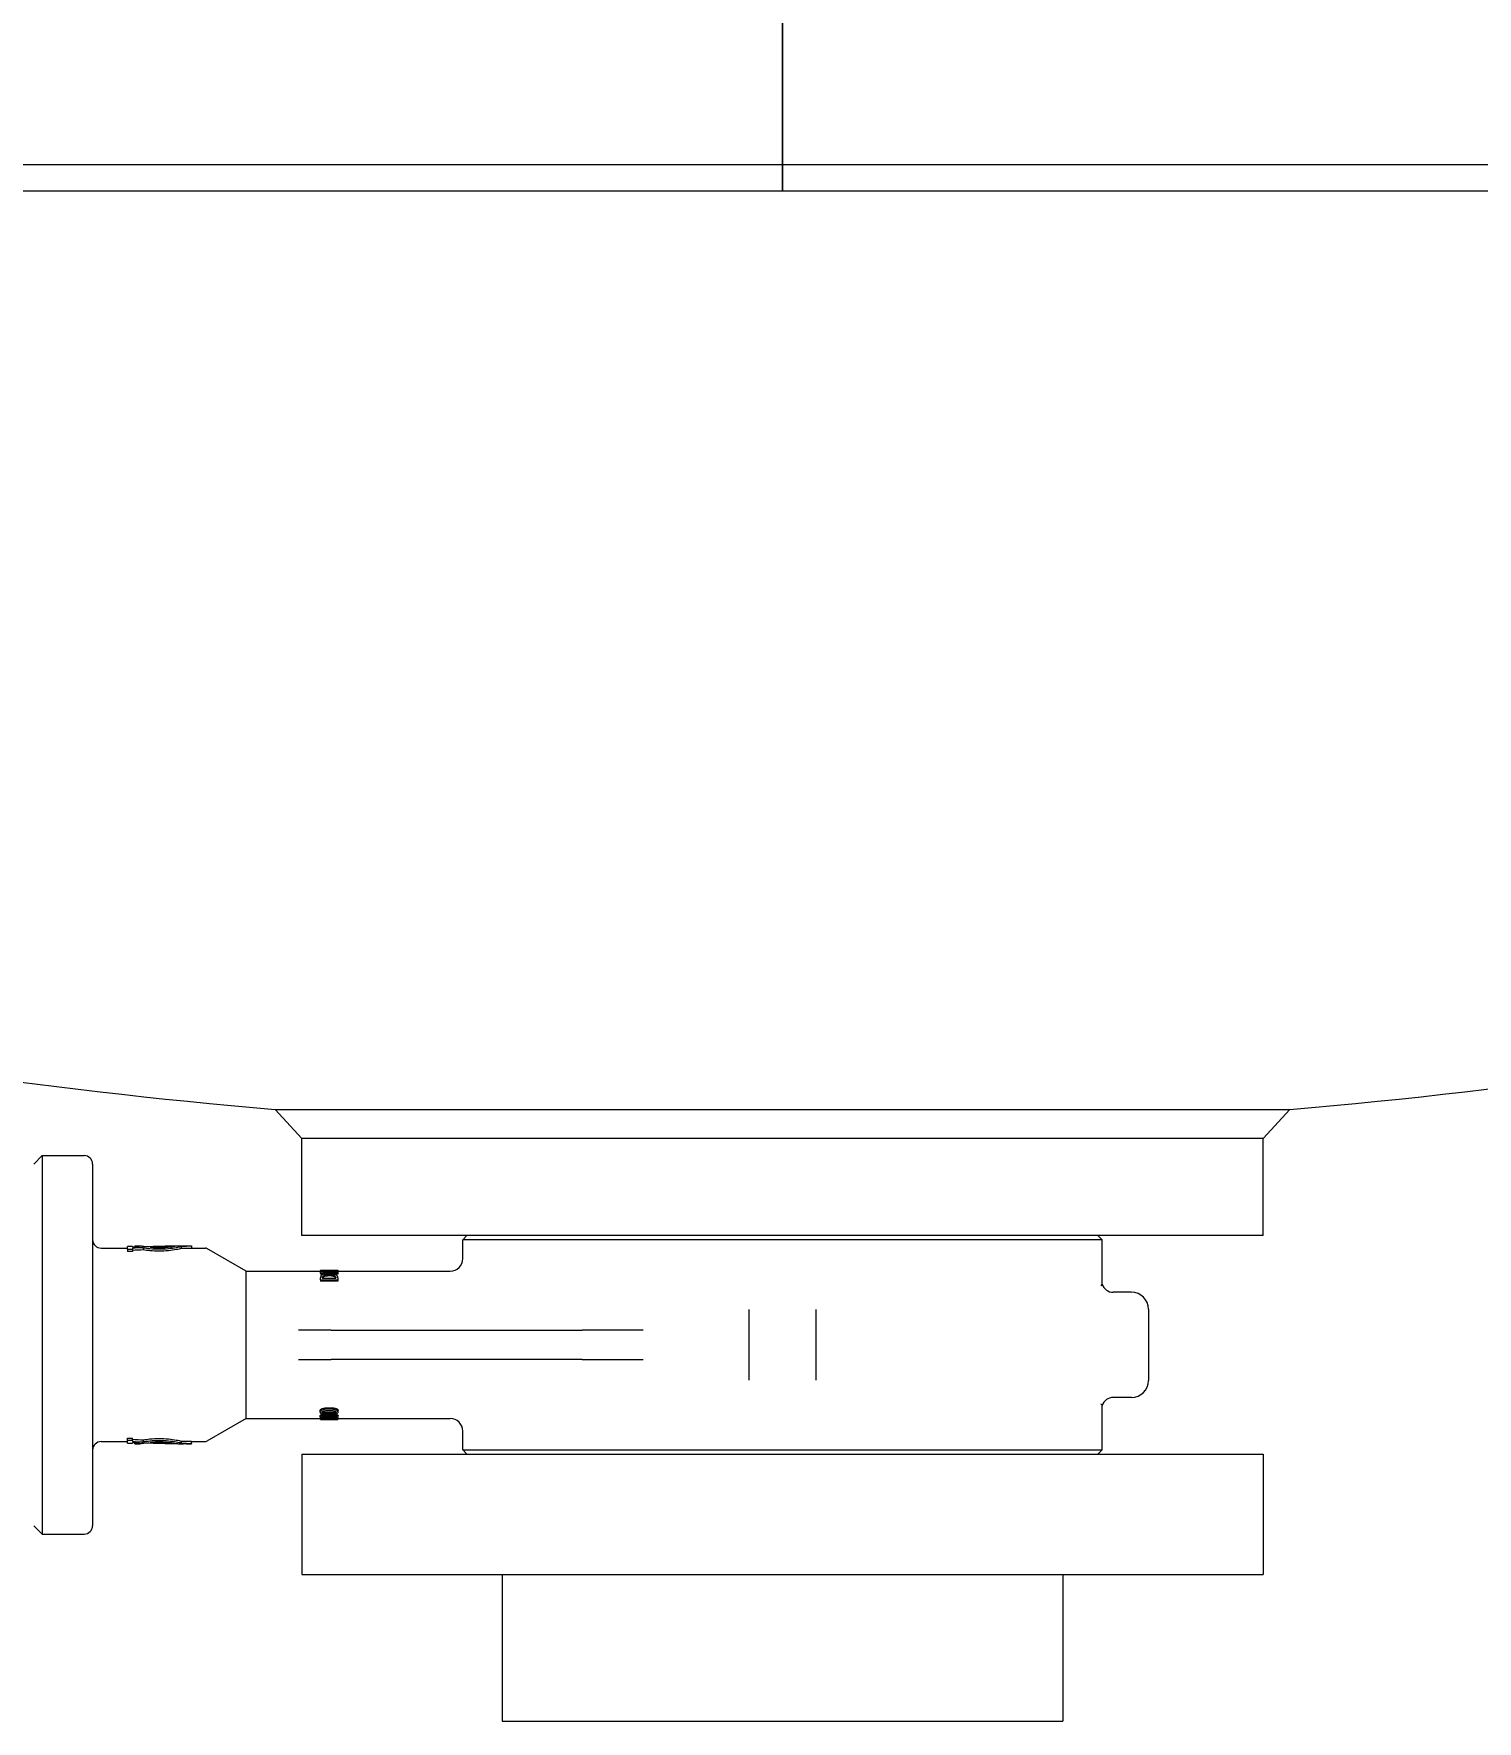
# Model space of a CAD drawing. Header units: inches. Extents: x 20 to 536, y 8 to 344.
# Drawn here: x 420.25 to 433.76, y 57.55 to 73.35 of the extents above; entities that cross this region are included whole.
import ezdxf

# ---------------------------------------------------------------- set-up
doc = ezdxf.new("R2010")
doc.units = ezdxf.units.IN
doc.header["$LTSCALE"] = 16
doc.header["$MEASUREMENT"] = 0
doc.layers.add('Dimension (ANSI)', color=7, linetype='Continuous', lineweight=25)
doc.layers.add('Visible (ANSI)', color=7, linetype='Continuous', lineweight=50)
doc.styles.add('Standard D-E', font='arial.ttf')
doc.dimstyles.new('in [mm] D-E NeptuneBenson', dxfattribs={"dimscale": 16, "dimtxt": 0.15, "dimasz": 0.098425, "dimexe": 0.125, "dimexo": 0.063, "dimgap": 0.031496, "dimtad": 0, "dimtih": 1, "dimtoh": 1, "dimdec": 4, "dimrnd": 1e-08, "dimzin": 3, "dimdsep": 46, "dimlunit": 5, "dimtxsty": 'Standard D-E', "dimcen": 0.09, "dimdle": 0.393701, "dimclrd": 256, "dimclre": 256, "dimclrt": 256, "dimadec": 1, "dimazin": 1, "dimtfac": 1, "dimtofl": 0, "dimtmove": 0, "dimatfit": 3, "dimfxl": 1, "dimfrac": 1, "dimtolj": 1, "dimtzin": 4, "dimlwd": -1, "dimlwe": -1, "dimarcsym": 0})

# ---------------------------------------------------------------- blocks, each defined once
blk = doc.blocks.new('*D27')
at = {"layer": 'Defpoints', "color": 0, "transparency": 16777216}
for p in [(360.176, 158.01), (426.681, 158.01), (401.679, 61.1)]:
    blk.add_point(p, dxfattribs=at)
at = {"layer": 'Dimension (ANSI)', "transparency": 16777216}
for p, q in [((425.673, 158.01), (358.176, 158.01)), ((360.176, 156.436), (360.176, 124.588)), ((360.176, 62.675), (360.176, 107.179)), ((400.671, 61.1), (358.176, 61.1))]:
    blk.add_line(p, q, dxfattribs=at)
for points in [[(359.914, 156.436), (360.439, 156.436), (360.176, 158.01)], [(359.914, 62.675), (360.439, 62.675), (360.176, 61.1)]]:
    blk.add_solid(points, dxfattribs=at)
at = {"layer": 'Dimension (ANSI)', "transparency": 16777216, "char_height": 2.4, "attachment_point": 5, "style": 'Standard D-E'}
for s, insert in [('\\A1; \\fArial|b0|i0;\\H2.4000;96{\\H1x;\\S15#16;} in', (360.176, 118.859)), ('\\A1;[2461.5 mm]{\\P\\fArial|b0|i0;\\H2.4000;SHIPPING HEIGHT\\P\\fArial|b0|i0;\\H2.4000;REF.}', (360.176, 110.155))]:
    blk.add_mtext(s, dxfattribs=dict(at, insert=insert))

msp = doc.modelspace()

# ---------------------------------------------------------------- linework, layer by layer
at = {"layer": 'Visible (ANSI)', "linetype": 'Continuous', "lineweight": 18}
for p, q in [((427.25564, 140.37531), (427.25564, 72.12531)), ((427.25565, 72.12531), (427.25565, 140.37531)), ((427.25564, 73.12531), (427.25565, 73.12531)), ((409.86726, 72.12531), (427.25564, 72.12531)), ((427.25564, 71.87531), (427.25564, 72.12531)), ((427.25565, 72.12531), (444.64403, 72.12531)), ((427.25565, 72.12531), (427.25565, 71.87531)), ((427.25564, 71.87531), (409.65633, 71.87531)), ((444.85496, 71.87531), (427.25565, 71.87531)), ((422.50652, 63.27958), (427.25564, 63.27958)), ((422.75564, 63.00867), (422.50652, 63.27958)), ((427.25564, 63.27958), (432.00477, 63.27958)), ((431.75564, 63.00867), (432.00477, 63.27958)), ((422.75564, 62.10031), (422.75564, 63.00867)), ((431.75564, 63.00867), (422.75564, 63.00867)), ((431.75564, 62.10031), (431.75564, 63.00867)), ((420.24777, 62.76945), (420.32651, 62.84819)), ((420.32651, 62.84819), (420.32651, 59.30519)), ((420.32651, 62.84819), (420.72021, 62.84819)), ((420.79895, 62.76945), (420.79895, 59.38393)), ((431.75564, 62.10031), (422.75564, 62.10031)), ((424.30289, 62.10031), (424.26352, 62.06094)), ((430.2084, 62.10031), (430.24777, 62.06094)), ((420.87769, 61.9822), (421.12533, 61.9822)), ((421.17297, 61.99638), (421.12533, 61.99638)), ((421.12533, 61.97111), (421.12533, 61.99638)), ((421.12533, 61.97111), (421.17297, 61.97111)), ((421.12533, 61.97111), (421.12533, 61.95031)), ((421.17297, 61.95031), (421.12533, 61.95031)), ((421.17297, 61.99638), (421.17297, 61.99053)), ((421.17297, 61.98133), (421.17297, 61.97111)), ((421.17297, 61.97111), (421.17297, 61.95031)), ((421.19462, 62.00228), (421.24186, 62.00228)), ((421.19462, 62.00228), (421.19462, 61.9913)), ((421.27467, 61.96554), (421.27467, 61.98599)), ((421.60092, 62.00228), (421.64816, 62.00228)), ((421.6281, 61.99757), (421.6281, 61.97739)), ((421.64816, 62.00228), (421.64816, 62.00142)), ((421.67808, 62.00169), (421.67808, 62.00228)), ((421.67808, 62.00228), (421.72572, 62.00228)), ((421.72572, 62.00228), (421.72572, 61.99953)), ((421.72572, 61.99953), (421.72572, 61.97939)), ((421.72572, 61.9822), (421.85667, 61.9822)), ((422.23699, 61.76567), (421.86651, 61.97956)), ((430.24777, 62.06094), (424.26352, 62.06094)), ((424.26352, 61.88378), (424.26352, 62.06094)), ((430.24777, 61.64487), (430.24777, 62.06094)), ((422.93122, 61.77475), (422.93122, 61.76567)), ((423.09316, 61.77269), (422.93175, 61.77269)), ((422.93175, 61.77005), (422.93175, 61.77269)), ((422.93175, 61.77005), (423.05955, 61.77005)), ((422.93175, 61.77005), (422.93175, 61.75811)), ((422.95372, 61.7769), (422.9685, 61.7769)), ((422.95372, 61.7769), (422.95372, 61.77269)), ((422.9685, 61.7769), (422.9685, 61.77269)), ((422.9685, 61.7751), (423.07668, 61.7751)), ((423.07668, 61.7769), (423.09316, 61.7769)), ((423.07668, 61.7769), (423.07668, 61.77269)), ((423.09316, 61.7769), (423.09316, 61.77269)), ((423.09316, 61.77269), (423.09316, 61.76944)), ((423.09316, 61.76944), (423.09316, 61.75749)), ((422.23699, 60.38771), (422.23699, 61.76567)), ((422.23699, 61.76567), (422.93175, 61.76567)), ((422.93796, 61.75811), (422.93175, 61.75811)), ((422.93175, 61.74914), (422.93175, 61.75734)), ((422.93175, 61.74914), (423.09316, 61.74914)), ((422.93175, 61.74914), (422.93175, 61.73682)), ((422.96187, 61.73682), (422.93175, 61.73682)), ((422.93175, 61.68507), (422.93175, 61.70466)), ((422.93175, 61.68507), (423.09316, 61.68507)), ((422.93175, 61.68507), (422.93175, 61.67142)), ((423.09316, 61.67142), (422.93175, 61.67142)), ((422.95032, 61.70517), (422.95032, 61.69684)), ((423.07459, 61.69684), (422.95032, 61.69684)), ((423.09316, 61.75469), (422.95398, 61.75469)), ((423.09316, 61.73682), (423.06214, 61.73682)), ((423.06386, 61.72527), (423.06386, 61.71249)), ((423.07459, 61.69684), (423.07459, 61.70517)), ((423.09316, 61.76567), (424.14541, 61.76567)), ((423.09316, 61.75469), (423.09316, 61.74914)), ((423.09316, 61.74914), (423.09316, 61.73682)), ((423.09316, 61.70485), (423.09316, 61.68507)), ((423.09316, 61.68507), (423.09316, 61.67142)), ((430.52316, 61.56882), (430.35257, 61.56882)), ((426.94068, 61.4087), (426.94068, 60.74468)), ((427.5706, 60.74468), (427.5706, 61.4087)), ((430.68064, 61.41134), (430.68064, 60.74204)), ((423.03089, 61.21449), (422.72432, 61.21449)), ((423.03089, 61.21449), (424.17945, 61.21449)), ((424.17945, 61.21449), (425.38209, 61.21449)), ((425.59854, 61.21449), (425.38209, 61.21449)), ((425.95321, 61.21449), (425.59854, 61.21449)), ((422.72432, 60.93889), (423.03089, 60.93889)), ((424.17945, 60.93889), (423.03089, 60.93889)), ((425.38209, 60.93889), (424.17945, 60.93889)), ((425.38209, 60.93889), (425.59854, 60.93889)), ((425.59854, 60.93889), (425.95321, 60.93889)), ((430.24777, 60.09244), (430.24777, 60.50851)), ((430.52316, 60.58456), (430.35257, 60.58456)), ((422.23699, 60.38771), (421.86651, 60.17382)), ((422.23699, 60.38771), (422.93122, 60.38771)), ((422.92848, 60.44666), (422.92848, 60.45983)), ((422.92848, 60.40097), (422.92848, 60.41322)), ((422.93122, 60.3922), (422.94373, 60.3922)), ((422.93122, 60.38031), (422.93122, 60.3922)), ((423.07668, 60.38031), (422.93122, 60.38031)), ((422.93122, 60.37863), (422.93122, 60.38031)), ((422.95372, 60.37648), (422.9685, 60.37648)), ((422.9685, 60.37828), (422.9685, 60.37648)), ((422.9685, 60.37828), (423.07668, 60.37828)), ((423.07668, 60.38414), (423.07668, 60.39151)), ((423.09316, 60.38414), (423.07668, 60.38414)), ((423.07668, 60.38031), (423.07668, 60.38414)), ((423.07668, 60.37648), (423.07668, 60.37828)), ((423.07668, 60.37648), (423.09316, 60.37648)), ((423.09316, 60.38414), (423.09316, 60.39596)), ((423.09316, 60.38771), (424.14541, 60.38771)), ((423.09316, 60.38414), (423.09316, 60.37648)), ((423.09657, 60.44666), (423.09657, 60.45983)), ((423.09657, 60.40097), (423.09657, 60.41322)), ((421.12533, 60.18227), (421.12533, 60.20307)), ((421.12533, 60.20307), (421.17297, 60.20307)), ((421.17297, 60.18227), (421.17297, 60.20307)), ((421.27467, 60.16739), (421.27467, 60.18784)), ((424.26352, 60.09244), (424.26352, 60.2696)), ((420.87769, 60.17118), (421.12533, 60.17118)), ((421.17297, 60.18227), (421.12533, 60.18227)), ((421.12533, 60.157), (421.12533, 60.18227)), ((421.12533, 60.157), (421.17297, 60.157)), ((421.17297, 60.18227), (421.17297, 60.17205)), ((421.17297, 60.16285), (421.17297, 60.157)), ((421.19462, 60.1511), (421.19462, 60.16207)), ((421.19462, 60.1511), (421.24186, 60.1511)), ((421.60092, 60.1511), (421.64816, 60.1511)), ((421.6281, 60.17599), (421.6281, 60.15581)), ((421.64816, 60.1511), (421.64816, 60.15196)), ((421.67808, 60.1511), (421.67808, 60.15169)), ((421.67808, 60.1511), (421.72572, 60.1511)), ((421.72572, 60.15385), (421.72572, 60.17399)), ((421.72572, 60.17118), (421.85667, 60.17118)), ((421.72572, 60.15385), (421.72572, 60.1511)), ((422.75564, 60.05307), (431.75564, 60.05307)), ((422.75564, 60.05307), (422.75564, 58.92807)), ((424.26352, 60.09244), (430.24777, 60.09244)), ((424.30289, 60.05307), (424.26352, 60.09244)), ((430.2084, 60.05307), (430.24777, 60.09244)), ((431.75564, 60.05307), (431.75564, 58.92807)), ((420.24777, 59.38393), (420.32651, 59.30519)), ((420.32651, 59.30519), (420.72021, 59.30519)), ((422.75564, 58.92807), (431.75564, 58.92807)), ((424.63064, 58.92807), (424.63064, 57.55307)), ((429.88064, 58.92807), (429.88064, 57.55307)), ((424.63064, 57.55307), (429.88064, 57.55307))]:
    msp.add_line(p, q, dxfattribs=at)
for centre, radius, start, end in [((427.25564, 118.38531), 55.31, 251.446254, 265.074304), ((427.25564, 118.38531), 55.31, 274.925696, 288.553746), ((420.72021, 62.76945), 0.07874, 0, 90), ((420.87769, 62.06094), 0.07874, 180, 270), ((421.85667, 61.96252), 0.01969, 60, 90), ((424.14541, 61.88378), 0.11811, 270, 0), ((430.35257, 61.67905), 0.11024, 198.062103, 270), ((430.52316, 61.41134), 0.15748, 0, 90), ((430.52316, 60.74204), 0.15748, 270, 0), ((430.35257, 60.47433), 0.11024, 90, 161.937897), ((424.14541, 60.2696), 0.11811, 0, 90), ((420.87769, 60.09244), 0.07874, 90, 180), ((421.85667, 60.19086), 0.01969, 270, 300), ((420.72021, 59.38393), 0.07874, 270, 0)]:
    msp.add_arc(centre, radius, start, end, dxfattribs=at)
for centre, major_axis, ratio, start_param, end_param in [((421.82524, 61.07669), (4.10717, 0), 0.22535973, 1.714428, 1.7302851), ((422.04193, 61.07669), (4.10717, 0), 0.22535973, 1.75870998, 1.78397911), ((422.04193, 61.07669), (4.01807, 0), 0.22535973, 1.76292822, 1.78878166), ((421.82524, 61.07669), (4.10717, 0), 0.22535973, 1.62733996, 1.70180793), ((422.04193, 61.07669), (4.10717, 0), 0.22535973, 1.68712335, 1.74315077), ((422.04193, 61.07669), (4.10717, 0), 0.22535973, 1.6478611, 1.67172513), ((422.04193, 61.07669), (4.01807, 0), 0.22535973, 1.64957343, 1.67397101), ((421.82524, 61.07669), (4.10717, 0), 0.22535973, 1.60663299, 1.61482287), ((423.25961, 61.07669), (1.3776, 0), 0.5087001, 1.71653689, 1.81109698), ((423.29939, 61.07669), (1.36564, 0), 0.51315789, 1.72238786, 1.82650113), ((423.29939, 61.07669), (1.34262, 0), 0.51315789, 1.72500719, 1.7495237), ((422.04193, 61.07669), (4.01807, 0), 0.22535973, 4.49440365, 4.52025709), ((422.04193, 61.07669), (-4.10717, 0), 0.22535973, 1.35761354, 1.38288267), ((421.82524, 61.07669), (-4.10717, 0), 0.22535973, 1.41130756, 1.42716465), ((421.82524, 61.07669), (-4.10717, 0), 0.22535973, 1.43978472, 1.51425269), ((422.04193, 61.07669), (-4.10717, 0), 0.22535973, 1.39844189, 1.4544693), ((422.04193, 61.07669), (4.01807, 0), 0.22535973, 4.6092143, 4.63361187), ((422.04193, 61.07669), (-4.10717, 0), 0.22535973, 1.46986752, 1.49373155), ((421.82524, 61.07669), (-4.10717, 0), 0.22535973, 1.52676978, 1.53495966)]:
    msp.add_ellipse(centre, major_axis=major_axis, ratio=ratio, start_param=start_param, end_param=end_param, dxfattribs=at)
for points, knots in [([(421.19462, 62.00228), (421.19462, 62.00228), (421.20036, 62.00082), (421.21867, 61.99666), (421.2273, 61.99477), (421.23735, 61.99275)], [0.871720721, 0.871720721, 0.871720721, 0.871720721, 1.089636881, 1.089636881, 1.216054831, 1.216054831, 1.216054831, 1.216054831]), ([(421.28869, 61.99435), (421.27519, 61.9963), (421.26361, 61.99828), (421.24639, 62.00137), (421.24186, 62.00228), (421.24186, 62.00228)], [1.743509289, 1.743509289, 1.743509289, 1.743509289, 1.894638427, 1.894638427, 2.066873638, 2.066873638, 2.066873638, 2.066873638]), ([(421.27467, 61.98599), (421.2921, 61.98317), (421.31253, 61.98039), (421.36236, 61.97558), (421.39279, 61.97407), (421.44999, 61.97407), (421.48042, 61.97558), (421.53625, 61.98096), (421.56167, 61.98475), (421.60029, 61.99155), (421.61662, 61.99499), (421.6281, 61.99757)], [1.35436976, 1.35436976, 1.35436976, 1.35436976, 1.52549724, 1.52549724, 1.74344144, 1.74344144, 1.96138564, 1.96138564, 2.17932984, 2.17932984, 2.38069968, 2.38069968, 2.38069968, 2.38069968]), ([(421.6281, 61.97739), (421.61662, 61.97475), (421.60028, 61.97123), (421.56168, 61.96428), (421.53626, 61.9604), (421.48042, 61.95489), (421.45, 61.95335), (421.39278, 61.95335), (421.36236, 61.95489), (421.31252, 61.95981), (421.29209, 61.96266), (421.27467, 61.96554)], [1.10638799, 1.10638799, 1.10638799, 1.10638799, 1.3078165, 1.3078165, 1.52580638, 1.52580638, 1.74379626, 1.74379626, 1.96178614, 1.96178614, 2.13294327, 2.13294327, 2.13294327, 2.13294327]), ([(421.56523, 61.99602), (421.55998, 61.9952), (421.55429, 61.99436), (421.53243, 61.99133), (421.51228, 61.98897), (421.46807, 61.98563), (421.44399, 61.9847), (421.39879, 61.9847), (421.37472, 61.98563), (421.34747, 61.98769), (421.34244, 61.98812), (421.33754, 61.98857)], [0.968908686, 0.968908686, 0.968908686, 0.968908686, 1.033428301, 1.033428301, 1.20567203, 1.20567203, 1.377915758, 1.377915758, 1.550159487, 1.550159487, 1.590171053, 1.590171053, 1.590171053, 1.590171053]), ([(422.93122, 61.77475), (422.93332, 61.77477), (422.93544, 61.77479), (422.93925, 61.77488), (422.94098, 61.77493), (422.94442, 61.77509), (422.94605, 61.77519), (422.94821, 61.77538), (422.94968, 61.77554), (422.9528, 61.77614), (422.9535, 61.7765), (422.95371, 61.77681), (422.95372, 61.77686), (422.95372, 61.7769)], [-0.243637697, -0.243637697, -0.243637697, -0.243637697, -0.18804168, -0.18804168, -0.139814303, -0.139814303, -0.085271959, -0.085271959, -0.052972768, -0.052972768, -0.008226546, -0.008226546, 0, 0, 0, 0]), ([(422.94457, 61.73012), (422.94055, 61.72775), (422.93775, 61.72499), (422.93445, 61.72014), (422.93205, 61.71618), (422.93176, 61.70597), (422.93175, 61.70532), (422.93175, 61.70466)], [-0.424072976, -0.424072976, -0.424072976, -0.424072976, -0.17749503, -0.17749503, -0.011337247, -0.011337247, 0, 0, 0, 0]), ([(423.01259, 61.74187), (423.0041, 61.74187), (422.99556, 61.74159), (422.98196, 61.74044), (422.9745, 61.73962), (422.95855, 61.73621), (422.95192, 61.73401), (422.94587, 61.73086), (422.94521, 61.73049), (422.94457, 61.73012)], [-0.264093232, -0.264093232, -0.264093232, -0.264093232, -0.15390777, -0.15390777, -0.081487415, -0.081487415, -0.009253089, -0.009253089, 0, 0, 0, 0]), ([(422.95032, 61.70517), (422.95032, 61.71165), (422.95175, 61.71494), (422.95412, 61.71944), (422.95656, 61.72206), (422.96, 61.72447)], [-0.0858935742, -0.0858935742, -0.0858935742, -0.0858935742, -0.054745413, -0.054745413, 0, 0, 0, 0]), ([(422.96, 61.71167), (422.95719, 61.70967), (422.95504, 61.70751), (422.95249, 61.70359), (422.9512, 61.70114), (422.95062, 61.69685)], [0, 0, 0, 0, 0.0448067037, 0.0448067037, 0.0753049451, 0.0753049451, 0.0753049451, 0.0753049451]), ([(422.96, 61.72447), (422.96276, 61.72633), (422.9662, 61.72793), (422.97463, 61.73062), (422.9794, 61.73162), (422.99331, 61.7336), (423.00291, 61.73403), (423.01233, 61.73403)], [-0.156774036, -0.156774036, -0.156774036, -0.156774036, -0.114215048, -0.114215048, -0.071759591, -0.071759591, 0, 0, 0, 0]), ([(423.01233, 61.72142), (423.00283, 61.72142), (422.99315, 61.72098), (422.97893, 61.71889), (422.97397, 61.71779), (422.96577, 61.715), (422.96259, 61.71344), (422.96, 61.71167)], [0, 0, 0, 0, 0.072372782, 0.072372782, 0.116979411, 0.116979411, 0.15687009, 0.15687009, 0.15687009, 0.15687009]), ([(423.01233, 61.73403), (423.0194, 61.73403), (423.02669, 61.73381), (423.0384, 61.73277), (423.04467, 61.73201), (423.05614, 61.72907), (423.06043, 61.72735), (423.06386, 61.72527)], [-0.189135303, -0.189135303, -0.189135303, -0.189135303, -0.107207927, -0.107207927, -0.049391227, -0.049391227, 0, 0, 0, 0]), ([(423.06386, 61.71249), (423.06086, 61.71435), (423.05719, 61.71593), (423.0463, 61.71911), (423.03968, 61.71997), (423.02769, 61.72117), (423.01988, 61.72142), (423.01233, 61.72142)], [0, 0, 0, 0, 0.043260185, 0.043260185, 0.105826832, 0.105826832, 0.202634421, 0.202634421, 0.202634421, 0.202634421]), ([(423.08021, 61.73002), (423.07656, 61.73216), (423.0721, 61.73399), (423.06028, 61.7375), (423.05356, 61.73871), (423.03862, 61.74097), (423.02788, 61.7417), (423.01536, 61.74186), (423.01398, 61.74187), (423.01259, 61.74187)], [-0.168854897, -0.168854897, -0.168854897, -0.168854897, -0.136187178, -0.136187178, -0.095421884, -0.095421884, -0.010582904, -0.010582904, 0, 0, 0, 0]), ([(423.06386, 61.72527), (423.06964, 61.7219), (423.07153, 61.71855), (423.07403, 61.71329), (423.07459, 61.7092), (423.07459, 61.70517)], [-0.100491297, -0.100491297, -0.100491297, -0.100491297, -0.069388792, -0.069388792, 0, 0, 0, 0]), ([(423.07429, 61.69684), (423.07416, 61.69781), (423.07399, 61.69876), (423.07284, 61.70362), (423.07134, 61.70577), (423.06912, 61.70876), (423.06686, 61.71071), (423.06386, 61.71249)], [0.027720104, 0.027720104, 0.027720104, 0.027720104, 0.044505736, 0.044505736, 0.114852539, 0.114852539, 0.291185784, 0.291185784, 0.291185784, 0.291185784]), ([(423.09316, 61.70485), (423.09316, 61.71063), (423.09248, 61.71515), (423.09006, 61.72107), (423.08804, 61.72483), (423.08116, 61.72942), (423.08069, 61.72972), (423.08021, 61.73002)], [-0.266149275, -0.266149275, -0.266149275, -0.266149275, -0.109285448, -0.109285448, -0.007204652, -0.007204652, 0, 0, 0, 0]), ([(430.23902, 61.63041), (430.23905, 61.63047), (430.23909, 61.63053), (430.24343, 61.63776), (430.24619, 61.64226), (430.2476, 61.64459), (430.24777, 61.64487), (430.24777, 61.64487)], [-0.003653915, -0.003653915, -0.003653915, -0.003653915, 0, 0, 0.435275465, 0.435275465, 0.574608798, 0.574608798, 0.574608798, 0.574608798]), ([(430.24777, 60.50851), (430.24777, 60.50851), (430.24759, 60.5088), (430.24617, 60.51116), (430.24341, 60.51566), (430.23909, 60.52285), (430.23905, 60.52291), (430.23902, 60.52297)], [0.574608798, 0.574608798, 0.574608798, 0.574608798, 0.716006805, 0.716006805, 1.149196454, 1.149196454, 1.152850027, 1.152850027, 1.152850027, 1.152850027]), ([(422.92848, 60.45983), (422.92848, 60.46338), (422.92961, 60.46707), (422.93483, 60.47327), (422.93806, 60.47573), (422.94538, 60.47943), (422.95044, 60.48157), (422.96671, 60.48537), (422.97554, 60.48653), (422.99346, 60.48799), (423.0031, 60.48828), (423.01246, 60.48828)], [0, 0, 0, 0, 0.060739198, 0.060739198, 0.107105828, 0.107105828, 0.140579606, 0.140579606, 0.172845783, 0.172845783, 0.207243166, 0.207243166, 0.207243166, 0.207243166]), ([(423.01246, 60.47449), (422.99466, 60.47449), (422.97646, 60.47348), (422.95633, 60.46937), (422.95027, 60.46782), (422.94022, 60.46351), (422.93658, 60.46121), (422.93072, 60.45552), (422.92914, 60.45221), (422.92853, 60.44819), (422.92848, 60.44742), (422.92848, 60.44666)], [-0.32937722, -0.32937722, -0.32937722, -0.32937722, -0.17104907, -0.17104907, -0.115548814, -0.115548814, -0.069101164, -0.069101164, -0.013221831, -0.013221831, 0, 0, 0, 0]), ([(422.92848, 60.44666), (422.92848, 60.44459), (422.92887, 60.44254), (422.93071, 60.43884), (422.93204, 60.43718), (422.9365, 60.43357), (422.93995, 60.43184), (422.94876, 60.4289), (422.95474, 60.42753), (422.97543, 60.42486), (422.98999, 60.42423), (423.00729, 60.42404), (423.00994, 60.42402), (423.01259, 60.42402)], [-0.401198967, -0.401198967, -0.401198967, -0.401198967, -0.339239024, -0.339239024, -0.283716192, -0.283716192, -0.209019785, -0.209019785, -0.131845749, -0.131845749, -0.020176299, -0.020176299, 0, 0, 0, 0]), ([(422.92848, 60.41322), (422.92848, 60.41509), (422.92947, 60.41707), (422.93408, 60.42053), (422.93703, 60.42196), (422.944, 60.42422), (422.94865, 60.42545), (422.95697, 60.42675), (422.95797, 60.4269), (422.95899, 60.42704)], [0, 0, 0, 0, 0.052865127, 0.052865127, 0.095304938, 0.095304938, 0.128967502, 0.128967502, 0.133503456, 0.133503456, 0.133503456, 0.133503456]), ([(423.01246, 60.4173), (422.99389, 60.4173), (422.97483, 60.41662), (422.95143, 60.41352), (422.94646, 60.41235), (422.93938, 60.41042), (422.93604, 60.40911), (422.93066, 60.40592), (422.92917, 60.40412), (422.92854, 60.40189), (422.92848, 60.40143), (422.92848, 60.40097)], [-0.188969819, -0.188969819, -0.188969819, -0.188969819, -0.133911297, -0.133911297, -0.104526704, -0.104526704, -0.062503335, -0.062503335, -0.013191232, -0.013191232, 0, 0, 0, 0]), ([(422.92848, 60.40097), (422.92848, 60.39984), (422.92884, 60.39874), (422.93052, 60.39678), (422.93174, 60.3959), (422.9359, 60.39397), (422.93919, 60.39304), (422.94813, 60.39138), (422.95417, 60.39069), (422.97423, 60.38929), (422.98925, 60.38896), (423.00701, 60.38886), (423.0098, 60.38885), (423.01259, 60.38885)], [-0.352389821, -0.352389821, -0.352389821, -0.352389821, -0.306030752, -0.306030752, -0.263970579, -0.263970579, -0.204698491, -0.204698491, -0.135386695, -0.135386695, -0.021232323, -0.021232323, 0, 0, 0, 0]), ([(422.93122, 60.37863), (422.93332, 60.37861), (422.93544, 60.37858), (422.93925, 60.3785), (422.94098, 60.37844), (422.94442, 60.37829), (422.94605, 60.37819), (422.94821, 60.378), (422.94968, 60.37784), (422.9528, 60.37724), (422.9535, 60.37688), (422.95371, 60.37657), (422.95372, 60.37652), (422.95372, 60.37648)], [-0.243637697, -0.243637697, -0.243637697, -0.243637697, -0.18804168, -0.18804168, -0.139814303, -0.139814303, -0.085271959, -0.085271959, -0.052972768, -0.052972768, -0.008226546, -0.008226546, 0, 0, 0, 0]), ([(422.9464, 60.44666), (422.9464, 60.44844), (422.94692, 60.45029), (422.94906, 60.45283), (422.95044, 60.45419), (422.95612, 60.45696), (422.95949, 60.45798), (422.96314, 60.45876)], [-0.130088001, -0.130088001, -0.130088001, -0.130088001, -0.06286947, -0.06286947, -0.030503797, -0.030503797, 0, 0, 0, 0]), ([(422.9634, 60.4355), (422.9597, 60.43615), (422.95623, 60.43703), (422.95063, 60.43941), (422.94921, 60.4406), (422.94693, 60.44308), (422.9464, 60.44487), (422.9464, 60.44666)], [-0.0649643533, -0.0649643533, -0.0649643533, -0.0649643533, -0.0479606216, -0.0479606216, -0.0311867312, -0.0311867312, 0, 0, 0, 0]), ([(422.9464, 60.40097), (422.9464, 60.40199), (422.94694, 60.40306), (422.94913, 60.40452), (422.95048, 60.40527), (422.95609, 60.40687), (422.95951, 60.40747), (422.96314, 60.40793)], [-0.125547527, -0.125547527, -0.125547527, -0.125547527, -0.059954436, -0.059954436, -0.029957518, -0.029957518, 0, 0, 0, 0]), ([(422.9634, 60.39481), (422.96137, 60.395), (422.95939, 60.39523), (422.95587, 60.39577), (422.9543, 60.39606), (422.9504, 60.39702), (422.94906, 60.39765), (422.9469, 60.39902), (422.9464, 60.39998), (422.9464, 60.40097)], [-0.0640399717, -0.0640399717, -0.0640399717, -0.0640399717, -0.0539442507, -0.0539442507, -0.0447893953, -0.0447893953, -0.0282701158, -0.0282701158, 0, 0, 0, 0]), ([(422.94971, 60.45333), (422.95054, 60.45268), (422.95168, 60.45198), (422.95611, 60.45002), (422.95963, 60.44911), (422.9634, 60.44843)], [0.0379668319, 0.0379668319, 0.0379668319, 0.0379668319, 0.0480075259, 0.0480075259, 0.0658858007, 0.0658858007, 0.0658858007, 0.0658858007]), ([(422.96314, 60.45876), (422.96659, 60.45949), (422.97029, 60.46003), (422.97781, 60.46086), (422.98301, 60.46128), (422.9944, 60.46171), (422.99781, 60.46179), (423.00302, 60.46188), (423.00485, 60.46191), (423.00764, 60.46193), (423.00859, 60.46193), (423.01003, 60.46194), (423.01052, 60.46194), (423.01149, 60.46194), (423.01197, 60.46194), (423.01246, 60.46194)], [-0.174413692, -0.174413692, -0.174413692, -0.174413692, -0.115670729, -0.115670729, -0.054377333, -0.054377333, -0.028614968, -0.028614968, -0.01465395, -0.01465395, -0.007398215, -0.007398215, -0.003686578, -0.003686578, 0, 0, 0, 0]), ([(422.96314, 60.40793), (422.97084, 60.40888), (422.97937, 60.40923), (422.99293, 60.4097), (423.0031, 60.4098), (423.01246, 60.4098)], [-0.103779114, -0.103779114, -0.103779114, -0.103779114, -0.071310075, -0.071310075, 0, 0, 0, 0]), ([(422.9634, 60.44843), (422.96908, 60.44742), (422.97564, 60.44687), (422.98602, 60.44634), (422.99615, 60.44593), (423.01259, 60.44593)], [0, 0, 0, 0, 0.0471598641, 0.0471598641, 0.079988536, 0.079988536, 0.079988536, 0.079988536]), ([(423.01259, 60.43305), (422.99758, 60.43305), (422.98765, 60.43338), (422.97584, 60.43395), (422.96916, 60.43449), (422.9634, 60.4355)], [-0.0909123665, -0.0909123665, -0.0909123665, -0.0909123665, -0.0478393759, -0.0478393759, 0, 0, 0, 0]), ([(422.9634, 60.40695), (422.96952, 60.40637), (422.97668, 60.40607), (422.98691, 60.40583), (422.99651, 60.40562), (423.01259, 60.40562)], [0, 0, 0, 0, 0.0503829338, 0.0503829338, 0.0786654707, 0.0786654707, 0.0786654707, 0.0786654707]), ([(423.01259, 60.3935), (422.99646, 60.3935), (422.98682, 60.3937), (422.97658, 60.39395), (422.96948, 60.39424), (422.9634, 60.39481)], [-0.0787529308, -0.0787529308, -0.0787529308, -0.0787529308, -0.0500105562, -0.0500105562, 0, 0, 0, 0]), ([(423.01246, 60.48828), (423.02642, 60.48828), (423.04169, 60.48767), (423.06691, 60.48398), (423.07378, 60.48176), (423.0827, 60.47825), (423.08658, 60.47607), (423.09206, 60.47143), (423.09381, 60.46919), (423.09609, 60.46453), (423.09657, 60.46215), (423.09657, 60.45983)], [0, 0, 0, 0, 0.1064092, 0.1064092, 0.199261451, 0.199261451, 0.30297713, 0.30297713, 0.390704034, 0.390704034, 0.480877809, 0.480877809, 0.480877809, 0.480877809]), ([(423.09657, 60.44666), (423.09657, 60.44869), (423.09618, 60.45076), (423.09446, 60.45471), (423.09321, 60.45658), (423.08886, 60.46099), (423.08532, 60.46332), (423.07631, 60.46735), (423.07026, 60.4693), (423.05474, 60.4722), (423.04724, 60.47304), (423.03557, 60.4739), (423.0312, 60.47412), (423.02452, 60.47434), (423.02216, 60.4744), (423.0186, 60.47445), (423.01737, 60.47447), (423.01492, 60.47449), (423.01369, 60.47449), (423.01246, 60.47449)], [-0.366320233, -0.366320233, -0.366320233, -0.366320233, -0.313617086, -0.313617086, -0.265544382, -0.265544382, -0.19586383, -0.19586383, -0.126420664, -0.126420664, -0.069755425, -0.069755425, -0.036591851, -0.036591851, -0.018698882, -0.018698882, -0.009386338, -0.009386338, 0, 0, 0, 0]), ([(423.01246, 60.46194), (423.02829, 60.46194), (423.0378, 60.46146), (423.04916, 60.46073), (423.05589, 60.46004), (423.06164, 60.45883)], [-0.0876462716, -0.0876462716, -0.0876462716, -0.0876462716, -0.0479816509, -0.0479816509, 0, 0, 0, 0]), ([(423.09657, 60.40097), (423.09657, 60.40209), (423.0962, 60.40326), (423.09452, 60.40551), (423.0933, 60.40657), (423.0891, 60.40911), (423.08571, 60.41046), (423.07673, 60.41293), (423.07063, 60.4141), (423.05005, 60.41648), (423.03517, 60.4171), (423.01778, 60.41728), (423.01512, 60.4173), (423.01246, 60.4173)], [-0.36342485, -0.36342485, -0.36342485, -0.36342485, -0.314566353, -0.314566353, -0.269830239, -0.269830239, -0.205060654, -0.205060654, -0.13258773, -0.13258773, -0.020262921, -0.020262921, 0, 0, 0, 0]), ([(423.01246, 60.4098), (423.02794, 60.4098), (423.03703, 60.40953), (423.04828, 60.40913), (423.05552, 60.40872), (423.06164, 60.40797)], [-0.0865547966, -0.0865547966, -0.0865547966, -0.0865547966, -0.0504601915, -0.0504601915, 0, 0, 0, 0]), ([(423.01259, 60.44593), (423.02156, 60.44593), (423.03195, 60.44602), (423.04455, 60.44653), (423.05276, 60.44691), (423.06125, 60.44837)], [0, 0, 0, 0, 0.0683983214, 0.0683983214, 0.0959615501, 0.0959615501, 0.0959615501, 0.0959615501]), ([(423.01259, 60.42402), (423.03685, 60.42402), (423.05354, 60.42518), (423.07338, 60.42823), (423.07824, 60.4296), (423.08554, 60.43209), (423.08893, 60.43385), (423.09446, 60.4385), (423.09593, 60.44138), (423.09651, 60.44515), (423.09657, 60.4459), (423.09657, 60.44666)], [-0.187600973, -0.187600973, -0.187600973, -0.187600973, -0.140846763, -0.140846763, -0.110286961, -0.110286961, -0.066739037, -0.066739037, -0.013235496, -0.013235496, 0, 0, 0, 0]), ([(423.06125, 60.43544), (423.05276, 60.43401), (423.04456, 60.43364), (423.03198, 60.43314), (423.02157, 60.43305), (423.01259, 60.43305)], [-0.0957885026, -0.0957885026, -0.0957885026, -0.0957885026, -0.068480317, -0.068480317, 0, 0, 0, 0]), ([(423.01259, 60.40562), (423.02157, 60.40562), (423.03196, 60.40567), (423.04456, 60.40594), (423.05275, 60.40614), (423.06125, 60.40692)], [0, 0, 0, 0, 0.0684313138, 0.0684313138, 0.0958308045, 0.0958308045, 0.0958308045, 0.0958308045]), ([(423.01259, 60.38885), (423.03431, 60.38885), (423.05264, 60.38931), (423.07423, 60.39107), (423.07899, 60.3918), (423.08599, 60.39311), (423.08922, 60.39402), (423.09445, 60.39646), (423.09589, 60.39797), (423.0965, 60.40005), (423.09657, 60.40051), (423.09657, 60.40097)], [-0.186250774, -0.186250774, -0.186250774, -0.186250774, -0.132345258, -0.132345258, -0.10238768, -0.10238768, -0.061688522, -0.061688522, -0.013226135, -0.013226135, 0, 0, 0, 0]), ([(423.06125, 60.39478), (423.05275, 60.39401), (423.04456, 60.39381), (423.03198, 60.39355), (423.02157, 60.3935), (423.01259, 60.3935)], [-0.0957677397, -0.0957677397, -0.0957677397, -0.0957677397, -0.0684617329, -0.0684617329, 0, 0, 0, 0]), ([(423.06125, 60.44837), (423.06496, 60.449), (423.06839, 60.44985), (423.0732, 60.45185), (423.0745, 60.45266), (423.07534, 60.45331)], [0, 0, 0, 0, 0.0305878434, 0.0305878434, 0.0516279302, 0.0516279302, 0.0516279302, 0.0516279302]), ([(423.07865, 60.44666), (423.07865, 60.44477), (423.07807, 60.44287), (423.07576, 60.44055), (423.07433, 60.4393), (423.06835, 60.43689), (423.06494, 60.43605), (423.06125, 60.43544)], [-0.153015949, -0.153015949, -0.153015949, -0.153015949, -0.063811293, -0.063811293, -0.030391304, -0.030391304, 0, 0, 0, 0]), ([(423.07865, 60.40097), (423.07865, 60.4004), (423.07848, 60.39983), (423.07772, 60.3988), (423.07717, 60.39833), (423.07576, 60.39756), (423.07435, 60.39689), (423.06843, 60.39556), (423.06495, 60.39511), (423.06125, 60.39478)], [-0.147079807, -0.147079807, -0.147079807, -0.147079807, -0.102041421, -0.102041421, -0.061797626, -0.061797626, -0.030238662, -0.030238662, 0, 0, 0, 0]), ([(423.06164, 60.45883), (423.06528, 60.45808), (423.06865, 60.45708), (423.07425, 60.45441), (423.07572, 60.45308), (423.07808, 60.45037), (423.07865, 60.44849), (423.07865, 60.44666)], [-0.0656606858, -0.0656606858, -0.0656606858, -0.0656606858, -0.0489049499, -0.0489049499, -0.0317352905, -0.0317352905, 0, 0, 0, 0]), ([(423.06164, 60.40797), (423.06364, 60.40772), (423.06559, 60.40744), (423.06906, 60.40678), (423.07061, 60.40642), (423.07454, 60.40527), (423.07592, 60.40452), (423.07813, 60.40298), (423.07865, 60.40195), (423.07865, 60.40097)], [-0.0645311603, -0.0645311603, -0.0645311603, -0.0645311603, -0.054473203, -0.054473203, -0.0453115142, -0.0453115142, -0.0283680152, -0.0283680152, 0, 0, 0, 0]), ([(423.06607, 60.42711), (423.07252, 60.42623), (423.07728, 60.42523), (423.0852, 60.42307), (423.08865, 60.42173), (423.09309, 60.41911), (423.09442, 60.41796), (423.09619, 60.41559), (423.09657, 60.41439), (423.09657, 60.41322)], [0.145379097, 0.145379097, 0.145379097, 0.145379097, 0.211784999, 0.211784999, 0.288912783, 0.288912783, 0.345741066, 0.345741066, 0.405337774, 0.405337774, 0.405337774, 0.405337774]), ([(421.27467, 60.18784), (421.29209, 60.19072), (421.31252, 60.19357), (421.36236, 60.19849), (421.39278, 60.20003), (421.42139, 60.20003), (421.45, 60.20003), (421.48042, 60.19849), (421.53626, 60.19298), (421.56168, 60.1891), (421.60028, 60.18215), (421.61662, 60.17863), (421.6281, 60.17599)], [-0.38914701, -0.38914701, -0.38914701, -0.38914701, -0.21798988, -0.21798988, 0, 0, 0, 0.21798988, 0.21798988, 0.43597976, 0.43597976, 0.63740827, 0.63740827, 0.63740827, 0.63740827]), ([(421.23735, 60.16063), (421.2273, 60.15861), (421.21867, 60.15672), (421.20036, 60.15256), (421.19462, 60.1511), (421.19462, 60.1511)], [0.527386611, 0.527386611, 0.527386611, 0.527386611, 0.653804561, 0.653804561, 0.871720721, 0.871720721, 0.871720721, 0.871720721]), ([(421.24186, 60.1511), (421.24186, 60.1511), (421.24639, 60.15201), (421.26361, 60.1551), (421.27519, 60.15708), (421.28869, 60.15903)], [2.066873638, 2.066873638, 2.066873638, 2.066873638, 2.239108848, 2.239108848, 2.390237986, 2.390237986, 2.390237986, 2.390237986]), ([(421.6281, 60.15581), (421.61662, 60.15839), (421.60029, 60.16183), (421.56167, 60.16863), (421.53625, 60.17241), (421.48042, 60.1778), (421.44999, 60.17931), (421.42139, 60.17931), (421.39279, 60.17931), (421.36236, 60.1778), (421.31253, 60.17299), (421.2921, 60.17021), (421.27467, 60.16739)], [-0.63725824, -0.63725824, -0.63725824, -0.63725824, -0.4358884, -0.4358884, -0.2179442, -0.2179442, 0, 0, 0, 0.2179442, 0.2179442, 0.38907168, 0.38907168, 0.38907168, 0.38907168]), ([(421.33754, 60.16481), (421.34244, 60.16526), (421.34747, 60.16569), (421.37472, 60.16775), (421.39879, 60.16868), (421.42139, 60.16868), (421.44399, 60.16868), (421.46807, 60.16775), (421.51228, 60.16441), (421.53243, 60.16205), (421.55429, 60.15902), (421.55998, 60.15818), (421.56523, 60.15735)], [-0.212255295, -0.212255295, -0.212255295, -0.212255295, -0.172243729, -0.172243729, 0, 0, 0, 0.172243729, 0.172243729, 0.344487458, 0.344487458, 0.409007072, 0.409007072, 0.409007072, 0.409007072])]:
    msp.add_open_spline(points, degree=3, knots=knots, dxfattribs=at)
for points in [[(421.60092, 62.00228), (421.60092, 62.00228), (421.59839, 62.00178), (421.59313, 62.0008)], [(421.64447, 62.00138), (421.64697, 62.00199), (421.64816, 62.00228), (421.64816, 62.00228)], [(422.95945, 60.4074), (422.96073, 60.40723), (422.96205, 60.40708), (422.9634, 60.40695)], [(423.06125, 60.40692), (423.06276, 60.40706), (423.06424, 60.40722), (423.06566, 60.4074)], [(421.59313, 60.15258), (421.59839, 60.1516), (421.60092, 60.1511), (421.60092, 60.1511)], [(421.64816, 60.1511), (421.64816, 60.1511), (421.64697, 60.15139), (421.64447, 60.152)]]:
    msp.add_open_spline(points, degree=3, dxfattribs=at)

# ---------------------------------------------------------------- dimensions: what is measured, and where the dimension line sits
at = {"layer": 'Dimension (ANSI)'}
dim = msp.add_linear_dim(base=(360.17635, 158.01031), p1=(401.67876, 61.10031), p2=(426.68064, 158.01031), angle=90, text=' \\fArial|b0|i0;\\H2.4000;<> in\\X[2461.5 mm]{\\P\\fArial|b0|i0;\\H2.4000;SHIPPING HEIGHT\\P\\fArial|b0|i0;\\H2.4000;REF.}', dimstyle='in [mm] D-E NeptuneBenson', override={"dimgap": 0.031496, "dimdec": 4, "dimpost": '', "dimtol": 0, "dimlim": 0, "dimtp": 0, "dimtm": 0, "dimtdec": 2, "dimatfit": 1}, dxfattribs=at)
dim.commit()
dim.dimension.update_dxf_attribs({"geometry": '*D27', "text_midpoint": (360.17635, 115.88385), "dimtype": 160})

doc.saveas('drawing.dxf')
